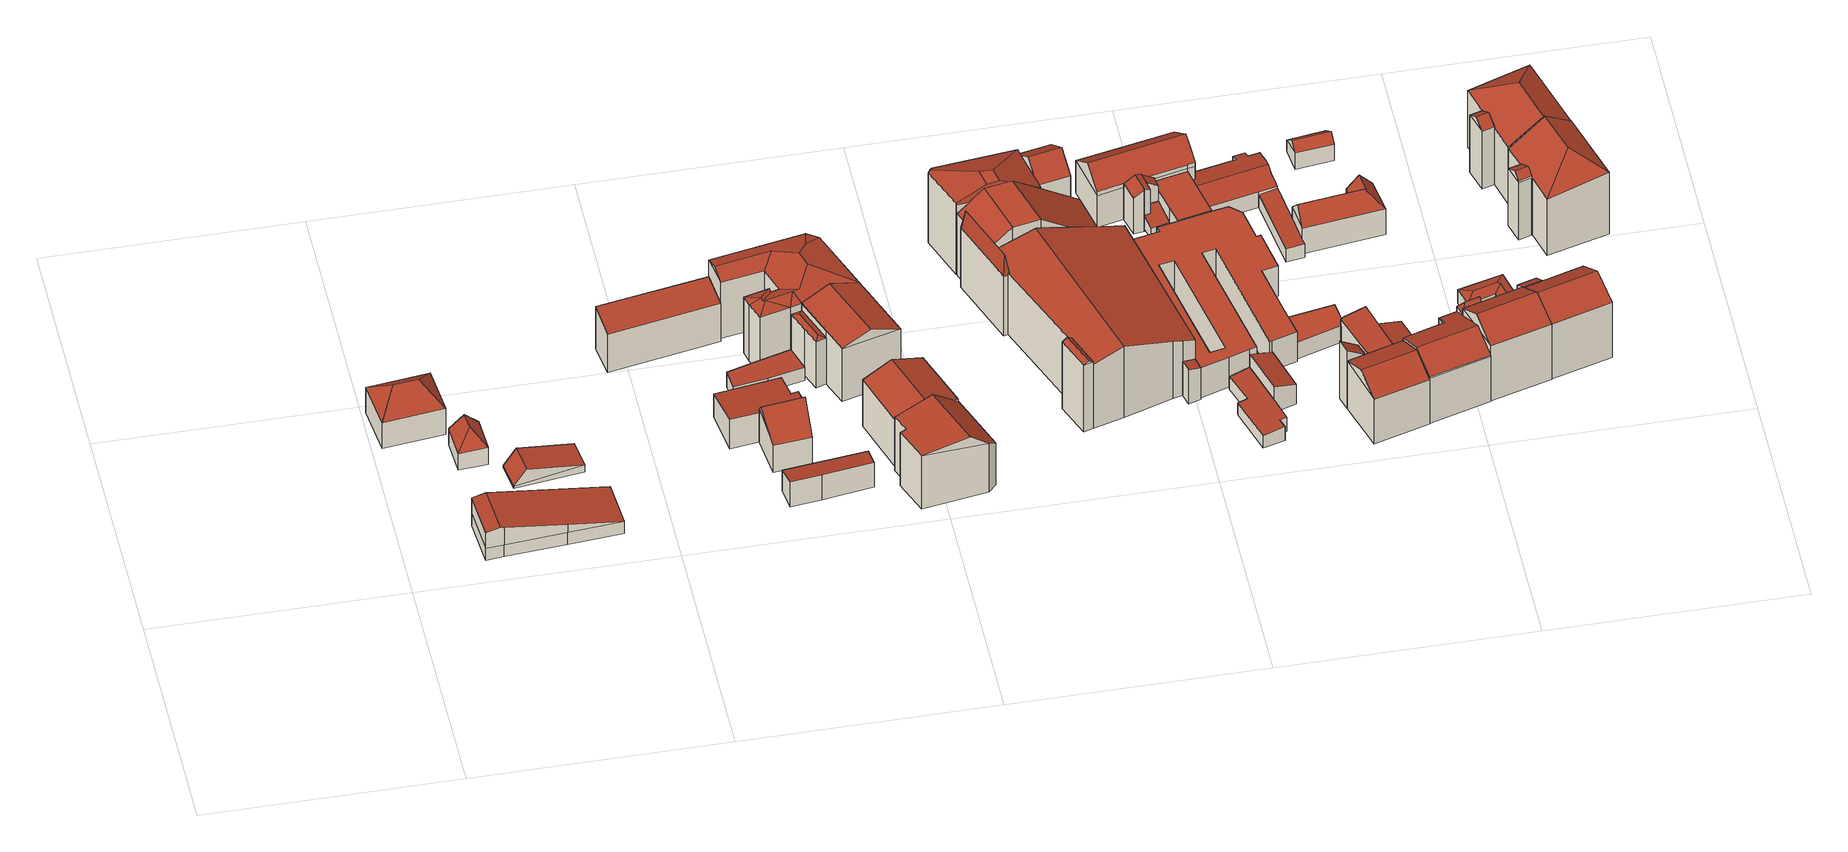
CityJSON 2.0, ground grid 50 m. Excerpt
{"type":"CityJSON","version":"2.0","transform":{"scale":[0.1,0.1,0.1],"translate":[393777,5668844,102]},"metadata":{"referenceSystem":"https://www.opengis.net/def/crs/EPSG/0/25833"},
"CityObjects":{
"building1":{"type":"Building","attributes":{"Dachtyp_tdc":"tdcHipRoof","Gemeindeschluessel":14627140,"Dachneigung":38.62,"QualitaetDacherkennung":86,"Geometrietyp2DReferenz":"3000","function":"31001_9998","roofType":"3200","measuredHeight":10.5},"geometry":[{"type":"MultiSurface","lod":"2","boundaries":[[[0,1,2,3]],[[1,4,5,2]],[[4,6,7,5]],[[6,0,3,7]],[[4,1,8]],[[0,6,9]],[[1,0,9,8]],[[6,4,8,9]],[[3,2,5,7]]],"semantics":{"surfaces":[{"type":"WallSurface"},{"type":"RoofSurface"},{"type":"GroundSurface"}],"values":[0,0,0,0,1,1,1,1,2]}}]},
"building2":{"type":"Building","attributes":{"Dachtyp_tdc":"tdcHipAndGableRoof","Gemeindeschluessel":14627140,"Dachneigung":43.41,"QualitaetDacherkennung":80,"Geometrietyp2DReferenz":"3000","function":"31001_9998","roofType":"5000","measuredHeight":6.83},"geometry":[{"type":"MultiSurface","lod":"2","boundaries":[[[10,11,12,13]],[[11,14,15,12]],[[14,16,17,15]],[[16,10,13,17]],[[14,11,18]],[[10,16,19]],[[11,10,19,18]],[[16,14,18,19]],[[13,12,15,17]]],"semantics":{"surfaces":[{"type":"WallSurface"},{"type":"RoofSurface"},{"type":"GroundSurface"}],"values":[0,0,0,0,1,0,1,1,2]}}]},
"building3":{"type":"Building","attributes":{"Dachtyp_tdc":"tdcGableRoof","Gemeindeschluessel":14627140,"Dachneigung":10.83,"QualitaetDacherkennung":12,"Geometrietyp2DReferenz":"3000","function":"31001_9998","roofType":"3100","measuredHeight":7.54},"geometry":[{"type":"MultiSurface","lod":"2","boundaries":[[[20,21,22,23]],[[21,24,25,22]],[[24,26,27,25]],[[26,28,29,27]],[[28,30,31,29]],[[30,20,23,31]],[[30,32,33,34,35,20]],[[36,33,32,37]],[[26,36,37,28]],[[28,37,32,30]],[[24,34,33,36,26]],[[21,35,34,24]],[[20,35,21]],[[23,22,25,27,29,31]]],"semantics":{"surfaces":[{"type":"WallSurface"},{"type":"RoofSurface"},{"type":"GroundSurface"}],"values":[0,0,0,0,0,0,1,1,0,0,0,0,0,2]}}]},
"building4":{"type":"Building","attributes":{"Dachtyp_tdc":"tdcGableRoof","Gemeindeschluessel":14627140,"Dachneigung":11.28,"QualitaetDacherkennung":20,"Geometrietyp2DReferenz":"3000","function":"31001_9998","roofType":"3100","measuredHeight":3.96},"geometry":[{"type":"MultiSurface","lod":"2","boundaries":[[[38,39,40,41]],[[39,42,43,40]],[[42,44,45,43]],[[44,38,41,45]],[[42,39,46]],[[38,44,47]],[[39,38,47,46]],[[44,42,46,47]],[[41,40,43,45]]],"semantics":{"surfaces":[{"type":"WallSurface"},{"type":"RoofSurface"},{"type":"GroundSurface"}],"values":[0,0,0,0,0,0,1,1,2]}}]},
"building5":{"type":"Building","attributes":{"Dachtyp_tdc":"tdcPolyFlatRoof","Gemeindeschluessel":14627140,"Dachneigung":9.44,"QualitaetDacherkennung":43,"Geometrietyp2DReferenz":"3000","function":"31001_9998","roofType":"2100","measuredHeight":10.69},"geometry":[{"type":"MultiSurface","lod":"2","boundaries":[[[48,49,50,51]],[[49,52,53,50]],[[52,54,55,53]],[[54,48,51,55]],[[54,52,49,48]],[[51,50,53,55]]],"semantics":{"surfaces":[{"type":"WallSurface"},{"type":"RoofSurface"},{"type":"GroundSurface"}],"values":[0,0,0,0,1,2]}}]},
"building6":{"type":"Building","attributes":{"Dachtyp_tdc":"tdcPolyFlatRoof","Gemeindeschluessel":14627140,"Dachneigung":9.48,"QualitaetDacherkennung":33,"Geometrietyp2DReferenz":"3000","function":"31001_9998","roofType":"2100","measuredHeight":7.4},"geometry":[{"type":"MultiSurface","lod":"2","boundaries":[[[56,57,58,59]],[[57,60,61,58]],[[60,62,63,61]],[[62,64,65,63]],[[64,66,67,65]],[[66,68,69,67]],[[68,56,59,69]],[[68,66,64,62,60,57,56]],[[59,58,61,63,65,67,69]]],"semantics":{"surfaces":[{"type":"WallSurface"},{"type":"RoofSurface"},{"type":"GroundSurface"}],"values":[0,0,0,0,0,0,0,1,2]}}]},
"building7":{"type":"Building","attributes":{"Dachtyp_tdc":"tdcGableRoof","Gemeindeschluessel":14627140,"Dachneigung":21.59,"QualitaetDacherkennung":12,"Geometrietyp2DReferenz":"3000","function":"31001_9998","roofType":"3100","measuredHeight":9.65},"geometry":[{"type":"MultiSurface","lod":"2","boundaries":[[[70,71,72,73]],[[71,74,75,72]],[[74,76,77,75]],[[76,70,73,77]],[[74,71,78]],[[70,76,79]],[[71,70,79,78]],[[76,74,78,79]],[[73,72,75,77]]],"semantics":{"surfaces":[{"type":"WallSurface"},{"type":"RoofSurface"},{"type":"GroundSurface"}],"values":[0,0,0,0,0,0,1,1,2]}}]},
"building8":{"type":"Building","attributes":{"Gemeindeschluessel":14627140,"Dachtyp_tdc":"tdcPolyFlatRoof","Dachneigung":13.25,"QualitaetDacherkennung":48,"Geometrietyp2DReferenz":"3000","function":"31001_9998","roofType":"2100","measuredHeight":6.26},"geometry":[{"type":"MultiSurface","lod":"2","boundaries":[[[80,81,82,83]],[[81,84,85,82]],[[84,86,87,85]],[[86,88,89,87]],[[88,80,83,89]],[[88,86,84,81,80]],[[83,82,85,87,89]]],"semantics":{"surfaces":[{"type":"WallSurface"},{"type":"RoofSurface"},{"type":"GroundSurface"}],"values":[0,0,0,0,0,1,2]}}]},
"building9":{"type":"Building","attributes":{"Dachtyp_tdc":"tdcPolyFlatRoof","Gemeindeschluessel":14627140,"Dachneigung":8.03,"QualitaetDacherkennung":72,"Geometrietyp2DReferenz":"3000","function":"31001_9998","roofType":"2100","measuredHeight":4},"geometry":[{"type":"MultiSurface","lod":"2","boundaries":[[[90,91,92,93]],[[91,94,95,92]],[[94,96,97,95]],[[96,98,99,97]],[[98,100,101,99]],[[100,90,93,101]],[[100,98,96,94,91,90]],[[93,92,95,97,99,101]]],"semantics":{"surfaces":[{"type":"WallSurface"},{"type":"RoofSurface"},{"type":"GroundSurface"}],"values":[0,0,0,0,0,0,1,2]}}]},
"building10":{"type":"Building","attributes":{"Dachtyp_tdc":"tdcFreeFormRoof","Gemeindeschluessel":14627140,"Dachneigung":19.11,"QualitaetDacherkennung":48,"Geometrietyp2DReferenz":"3000","function":"31001_9998","roofType":"5000","measuredHeight":16.48},"geometry":[{"type":"MultiSurface","lod":"2","boundaries":[[[102,103,104,105]],[[103,106,107,104]],[[106,108,109,107]],[[108,110,111,109]],[[110,112,113,111]],[[112,114,115,113]],[[114,116,117,115]],[[116,118,119,117]],[[118,120,121,119]],[[120,122,123,121]],[[122,124,125,123]],[[124,126,127,125]],[[126,128,129,127]],[[128,102,105,129]],[[130,128,126]],[[131,128,130]],[[128,131,102]],[[132,133,130,126,124]],[[134,135,132,124,122]],[[134,122,120]],[[136,137,135,134,120,118]],[[136,118,116]],[[137,136,116,114]],[[133,132,135,137,114,112]],[[138,131,130,133,112,110]],[[139,138,110,108]],[[140,139,108,106]],[[140,106,103]],[[131,138,139,140,103,102]],[[105,104,107,109,111,113,115,117,119,121,123,125,127,129]]],"semantics":{"surfaces":[{"type":"WallSurface"},{"type":"RoofSurface"},{"type":"GroundSurface"}],"values":[0,0,0,0,0,0,0,0,0,0,0,0,0,0,1,1,1,1,1,1,1,0,1,1,1,1,1,1,1,2]}}]},
"building11":{"type":"Building","attributes":{"Gemeindeschluessel":14627140,"Geometrietyp2DReferenz":"3000","function":"31001_9998","roofType":"9999"},"children":["building11-1","building11-2"]},
"building11-1":{"type":"BuildingPart","attributes":{"Dachtyp_tdc":"tdcFreeFormRoof","Dachneigung":19.43,"QualitaetDacherkennung":32,"Geometrietyp2DReferenz":"3000","roofType":"5000","measuredHeight":12.05},"parents":["building11"],"geometry":[{"type":"MultiSurface","lod":"2","boundaries":[[[141,142,143,144]],[[142,145,146,143]],[[145,147,148,146]],[[147,149,150,148]],[[142,141,151]],[[141,149,152,151]],[[149,147,152]],[[147,145,142,151,152]],[[150,144,143,146,148]],[[144,150,149,141]]],"semantics":{"surfaces":[{"type":"WallSurface"},{"type":"RoofSurface"},{"type":"GroundSurface"},{"type":"ClosureSurface"}],"values":[0,0,0,0,1,1,1,1,2,3]}}]},
"building11-2":{"type":"BuildingPart","attributes":{"Dachtyp_tdc":"tdcGableRoof","Dachneigung":21.81,"QualitaetDacherkennung":85,"Geometrietyp2DReferenz":"3000","roofType":"3100","measuredHeight":15.74},"parents":["building11"],"geometry":[{"type":"MultiSurface","lod":"2","boundaries":[[[153,154,155,156]],[[154,157,144,155]],[[157,141,144]],[[126,124,158,150,149]],[[124,153,156,158]],[[124,159,160,153]],[[161,162,160,159,163]],[[157,161,163,126]],[[126,163,159,124]],[[154,162,161,157]],[[153,160,162,154]],[[156,155,144,150,158]],[[149,141,157,126]],[[149,150,144,141]]],"semantics":{"surfaces":[{"type":"WallSurface"},{"type":"RoofSurface"},{"type":"GroundSurface"},{"type":"ClosureSurface"}],"values":[0,0,0,0,0,1,1,0,0,0,0,2,0,3]}}]},
"building12":{"type":"Building","attributes":{"Dachtyp_tdc":"tdcGableRoof","Gemeindeschluessel":14627140,"Dachneigung":21.24,"QualitaetDacherkennung":25,"Geometrietyp2DReferenz":"3000","function":"31001_9998","roofType":"3100","measuredHeight":14},"geometry":[{"type":"MultiSurface","lod":"2","boundaries":[[[164,165,166,167]],[[165,168,169,166]],[[168,170,171,169]],[[170,164,167,171]],[[168,165,172]],[[164,170,173]],[[165,164,173,172]],[[170,168,172,173]],[[167,166,169,171]]],"semantics":{"surfaces":[{"type":"WallSurface"},{"type":"RoofSurface"},{"type":"GroundSurface"}],"values":[0,0,0,0,0,0,1,1,2]}}]},
"building13":{"type":"Building","attributes":{"Dachtyp_tdc":"tdcFreeFormRoof","Gemeindeschluessel":14627140,"Dachneigung":10.46,"QualitaetDacherkennung":28,"Geometrietyp2DReferenz":"3000","function":"31001_9998","roofType":"5000","measuredHeight":15.02},"geometry":[{"type":"MultiSurface","lod":"2","boundaries":[[[174,175,176,177]],[[175,178,179,176]],[[178,180,181,179]],[[180,182,183,181]],[[182,184,185,183]],[[184,186,187,185]],[[186,188,189,187]],[[188,174,177,189]],[[184,182,180,190,191]],[[174,188,186,191,190,178,175]],[[186,184,191]],[[180,178,190]],[[177,176,179,181,183,185,187,189]]],"semantics":{"surfaces":[{"type":"WallSurface"},{"type":"RoofSurface"},{"type":"GroundSurface"}],"values":[0,0,0,0,0,0,0,0,1,1,0,0,2]}}]},
"building14":{"type":"Building","attributes":{"Gemeindeschluessel":14627140,"Geometrietyp2DReferenz":"3000","function":"31001_9998","roofType":"9999"},"children":["building14-1","building14-2","building14-3","building14-4","building14-5","building14-6","building14-7"]},
"building14-1":{"type":"BuildingPart","attributes":{"Dachtyp_tdc":"tdcFreeFormRoof","Dachneigung":24.88,"QualitaetDacherkennung":22,"Geometrietyp2DReferenz":"3000","roofType":"5000","measuredHeight":19.75},"parents":["building14"],"geometry":[{"type":"MultiSurface","lod":"2","boundaries":[[[192,193,194,195]],[[193,196,197,198,194]],[[199,200,201,202,203,204]],[[205,206,207,208,209]],[[206,210,211,207]],[[210,192,195,211]],[[212,200,199,213,214,196,215]],[[206,205,216,217,218,219,200,212,220]],[[192,210,206,220,221]],[[193,192,221,215,196]],[[220,212,215,221]],[[195,194,198,203,202,222,223,208,207,211]],[[199,204,213]],[[214,197,196]],[[204,203,198,197]],[[204,197,214,213]],[[219,201,200]],[[209,216,205]],[[208,223,217,216,209]],[[223,222,218,217]],[[222,202,201,219,218]]],"semantics":{"surfaces":[{"type":"WallSurface"},{"type":"RoofSurface"},{"type":"GroundSurface"},{"type":"ClosureSurface"}],"values":[0,0,0,0,0,0,1,1,1,1,1,2,0,0,3,3,0,0,3,3,3]}}]},
"building14-2":{"type":"BuildingPart","attributes":{"Dachtyp_tdc":"tdcGableRoof","Dachneigung":30.22,"QualitaetDacherkennung":12,"Geometrietyp2DReferenz":"3000","roofType":"3100","measuredHeight":17.41},"parents":["building14"],"geometry":[{"type":"MultiSurface","lod":"2","boundaries":[[[224,225,226,227,228]],[[225,229,230,226]],[[229,231,232,233,230]],[[225,224,234]],[[231,229,235]],[[224,231,235,234]],[[229,225,234,235]],[[233,227,226,230]],[[228,232,231,224]],[[228,227,233,232]]],"semantics":{"surfaces":[{"type":"WallSurface"},{"type":"RoofSurface"},{"type":"GroundSurface"},{"type":"ClosureSurface"}],"values":[0,0,0,0,0,1,1,2,0,3]}}]},
"building14-3":{"type":"BuildingPart","attributes":{"Dachtyp_tdc":"tdcCutGableRoof","Dachneigung":35.91,"QualitaetDacherkennung":47,"Geometrietyp2DReferenz":"3000","roofType":"9999","measuredHeight":19.72},"parents":["building14"],"geometry":[{"type":"MultiSurface","lod":"2","boundaries":[[[201,236,237,202]],[[236,238,239,237]],[[240,209,208,241,242]],[[243,244,238,236,201,219,245]],[[246,216,209,240,247,248,249]],[[245,246,249,243]],[[202,237,239,250,251,252,253,254,241,208,223,222]],[[255,244,243]],[[250,239,238,244,255]],[[256,257,255,243,249]],[[252,251,257,256]],[[251,250,255,257]],[[248,258,256,249]],[[252,256,258,259,253]],[[247,260,259,258,248]],[[260,254,253,259]],[[240,242,260,247]],[[242,241,254,260]],[[217,216,246]],[[223,208,209,216,217]],[[245,218,217,246]],[[218,222,223,217]],[[219,218,245]],[[222,218,219,201,202]]],"semantics":{"surfaces":[{"type":"WallSurface"},{"type":"RoofSurface"},{"type":"GroundSurface"},{"type":"ClosureSurface"}],"values":[0,0,0,1,1,1,2,0,3,0,3,3,0,3,0,3,0,3,0,3,0,3,0,3]}}]},
"building14-4":{"type":"BuildingPart","attributes":{"Dachtyp_tdc":"tdcGableRoof","Dachneigung":35.51,"QualitaetDacherkennung":62,"Geometrietyp2DReferenz":"3000","roofType":"3100","measuredHeight":18.24},"parents":["building14"],"geometry":[{"type":"MultiSurface","lod":"2","boundaries":[[[197,261,262,198]],[[261,263,264,262]],[[263,204,203,264]],[[263,261,265]],[[261,197,214,266,265]],[[204,263,265,266,213]],[[198,262,264,203]],[[197,198,203,204]],[[213,266,214]],[[204,213,214,197]]],"semantics":{"surfaces":[{"type":"WallSurface"},{"type":"RoofSurface"},{"type":"GroundSurface"},{"type":"ClosureSurface"}],"values":[0,0,0,0,1,1,2,3,0,3]}}]},
"building14-5":{"type":"BuildingPart","attributes":{"Dachtyp_tdc":"tdcPolyFlatRoof","Dachneigung":14.09,"QualitaetDacherkennung":69,"Geometrietyp2DReferenz":"3000","roofType":"2100","measuredHeight":8.57},"parents":["building14"],"geometry":[{"type":"MultiSurface","lod":"2","boundaries":[[[267,268,269,270]],[[268,271,272,269]],[[271,273,274,272]],[[271,268,267,273]],[[274,270,269,272]],[[267,270,274,273]]],"semantics":{"surfaces":[{"type":"WallSurface"},{"type":"RoofSurface"},{"type":"GroundSurface"},{"type":"ClosureSurface"}],"values":[0,0,0,1,2,3]}}]},
"building14-6":{"type":"BuildingPart","attributes":{"Dachtyp_tdc":"tdcGableRoof","Dachneigung":18.91,"QualitaetDacherkennung":34,"Geometrietyp2DReferenz":"3000","roofType":"3100","measuredHeight":17.93},"parents":["building14"],"geometry":[{"type":"MultiSurface","lod":"2","boundaries":[[[275,276,277,239,238]],[[276,278,267,270,277]],[[279,280,281,274,273]],[[280,282,283,281]],[[282,228,227,283]],[[232,284,285,286,233]],[[282,280,279,278,276,275,244,255,257]],[[257,256,258,287,284,232,228,282]],[[286,288,253,252,251,250,239,277,270,274,281,283,227,233]],[[289,285,284,287]],[[288,286,285,289]],[[258,259,289,287]],[[288,289,259,253]],[[251,252,256,257]],[[252,253,259,258,256]],[[275,238,244]],[[238,239,250,255,244]],[[255,250,251,257]],[[273,267,278,279]],[[273,274,270,267]],[[232,233,227,228]]],"semantics":{"surfaces":[{"type":"WallSurface"},{"type":"RoofSurface"},{"type":"GroundSurface"},{"type":"ClosureSurface"}],"values":[0,0,0,0,0,0,1,1,2,0,3,0,3,3,3,0,3,3,0,3,3]}}]},
"building14-7":{"type":"BuildingPart","attributes":{"Dachtyp_tdc":"tdcFreeFormRoof","Dachneigung":83.25,"QualitaetDacherkennung":39,"Geometrietyp2DReferenz":"3000","roofType":"5000","measuredHeight":19.74},"parents":["building14"],"geometry":[{"type":"MultiSurface","lod":"2","boundaries":[[[290,291,292,293]],[[294,260,242,291]],[[295,294,291,290]],[[295,290,285,289]],[[294,295,289,259,260]],[[288,286,293,292,241,254,253]],[[293,286,285,290]],[[286,288,289,285]],[[241,292,291,242]],[[254,241,242,260]],[[253,254,260,259]],[[288,253,259,289]]],"semantics":{"surfaces":[{"type":"WallSurface"},{"type":"RoofSurface"},{"type":"GroundSurface"},{"type":"ClosureSurface"}],"values":[0,1,1,1,1,2,0,3,0,3,3,3]}}]},
"building15":{"type":"Building","attributes":{"Dachtyp_tdc":"tdcPolyFlatRoof","Gemeindeschluessel":14627140,"Dachneigung":6.47,"QualitaetDacherkennung":79,"Geometrietyp2DReferenz":"3000","function":"31001_9998","roofType":"2100","measuredHeight":3.59},"geometry":[{"type":"MultiSurface","lod":"2","boundaries":[[[296,297,298,299]],[[297,300,301,298]],[[300,302,303,301]],[[302,304,305,303]],[[304,306,307,305]],[[306,308,309,307]],[[308,310,311,309]],[[310,312,313,311]],[[312,296,299,313]],[[312,310,308,306,304,302,300,297,296]],[[299,298,301,303,305,307,309,311,313]]],"semantics":{"surfaces":[{"type":"WallSurface"},{"type":"RoofSurface"},{"type":"GroundSurface"}],"values":[0,0,0,0,0,0,0,0,0,1,2]}}]},
"building16":{"type":"Building","attributes":{"Dachtyp_tdc":"tdcPolyFlatRoof","Gemeindeschluessel":14627140,"Dachneigung":0,"QualitaetDacherkennung":58,"Geometrietyp2DReferenz":"3000","function":"31001_9998","roofType":"1000","measuredHeight":7.5},"geometry":[{"type":"MultiSurface","lod":"2","boundaries":[[[314,315,316,317]],[[315,318,319,316]],[[318,320,321,319]],[[320,322,323,321]],[[322,324,325,323]],[[324,326,327,325]],[[326,328,329,327]],[[330,331,332,333]],[[331,334,335,332]],[[334,336,337,335]],[[336,330,333,337]],[[328,268,338,329]],[[268,339,340,338]],[[339,341,342,340]],[[341,343,344,342]],[[343,345,346,344]],[[345,347,348,346]],[[347,349,350,348]],[[349,351,352,350]],[[351,353,354,352]],[[353,355,356,354]],[[355,357,358,356]],[[357,359,360,358]],[[359,361,362,360]],[[361,314,317,362]],[[361,359,357,355,353,351,349,347,345,343,341,339,268,328,326,324,322,320,318,315,314],[330,336,334,331]],[[317,316,319,321,323,325,327,329,338,340,342,344,346,348,350,352,354,356,358,360,362],[333,332,335,337]]],"semantics":{"surfaces":[{"type":"WallSurface"},{"type":"RoofSurface"},{"type":"GroundSurface"}],"values":[0,0,0,0,0,0,0,0,0,0,0,0,0,0,0,0,0,0,0,0,0,0,0,0,0,1,2]}}]},
"building17":{"type":"Building","attributes":{"Dachtyp_tdc":"tdcPolyFlatRoof","Gemeindeschluessel":14627140,"Dachneigung":19.55,"QualitaetDacherkennung":68,"Geometrietyp2DReferenz":"3000","function":"31001_9998","roofType":"2100","measuredHeight":6.57},"geometry":[{"type":"MultiSurface","lod":"2","boundaries":[[[363,364,365,366]],[[364,367,368,365]],[[367,369,370,368]],[[369,371,372,370]],[[371,373,374,372]],[[373,363,366,374]],[[373,371,369,367,364,363]],[[366,365,368,370,372,374]]],"semantics":{"surfaces":[{"type":"WallSurface"},{"type":"RoofSurface"},{"type":"GroundSurface"}],"values":[0,0,0,0,0,0,1,2]}}]},
"building18":{"type":"Building","attributes":{"Dachtyp_tdc":"tdcPolyFlatRoof","Gemeindeschluessel":14627140,"Dachneigung":9.8,"QualitaetDacherkennung":45,"Geometrietyp2DReferenz":"3000","function":"31001_9998","roofType":"2100","measuredHeight":3.73},"geometry":[{"type":"MultiSurface","lod":"2","boundaries":[[[375,376,377,378]],[[376,379,380,377]],[[379,381,382,380]],[[381,383,384,382]],[[383,385,386,384]],[[385,375,378,386]],[[385,383,381,379,376,375]],[[378,377,380,382,384,386]]],"semantics":{"surfaces":[{"type":"WallSurface"},{"type":"RoofSurface"},{"type":"GroundSurface"}],"values":[0,0,0,0,0,0,1,2]}}]},
"building19":{"type":"Building","attributes":{"Gemeindeschluessel":14627140,"Geometrietyp2DReferenz":"3000","function":"31001_9998","roofType":"9999"},"children":["building19-1","building19-2","building19-3","building19-4"]},
"building19-1":{"type":"BuildingPart","attributes":{"Dachtyp_tdc":"tdcPolyFlatRoof","Dachneigung":0,"QualitaetDacherkennung":59,"Geometrietyp2DReferenz":"3000","roofType":"1000","measuredHeight":7.28},"parents":["building19"],"geometry":[{"type":"MultiSurface","lod":"2","boundaries":[[[387,388,389,390]],[[388,391,392,389]],[[393,394,395,396]],[[394,397,398,395]],[[397,387,390,398]],[[397,394,393,399,391,388,387]],[[390,389,392,400,396,395,398]],[[400,392,391,399]],[[396,400,399,393]]],"semantics":{"surfaces":[{"type":"WallSurface"},{"type":"RoofSurface"},{"type":"GroundSurface"},{"type":"ClosureSurface"}],"values":[0,0,0,0,0,1,2,3,3]}}]},
"building19-2":{"type":"BuildingPart","attributes":{"Dachtyp_tdc":"tdcGableRoof","Dachneigung":32.89,"QualitaetDacherkennung":61,"Geometrietyp2DReferenz":"3000","roofType":"3100","measuredHeight":10.38},"parents":["building19"],"geometry":[{"type":"MultiSurface","lod":"2","boundaries":[[[401,402,403,404]],[[402,405,406,403]],[[405,407,408,406]],[[407,409,410,411,408]],[[412,401,404,413,414]],[[415,416,409,407,405,402]],[[402,401,412,417,415]],[[404,403,406,408,411,418,419,413]],[[420,416,415]],[[418,411,410,421]],[[421,410,409,416,420]],[[417,422,423,420,415]],[[424,419,418,421]],[[423,424,421,420]],[[414,422,417,412]],[[414,413,419,424,423,422]]],"semantics":{"surfaces":[{"type":"WallSurface"},{"type":"RoofSurface"},{"type":"GroundSurface"},{"type":"ClosureSurface"}],"values":[0,0,0,0,0,1,1,2,0,3,3,0,3,3,0,3]}}]},
"building19-3":{"type":"BuildingPart","attributes":{"Dachtyp_tdc":"tdcPolyFlatRoof","Dachneigung":33.15,"QualitaetDacherkennung":66,"Geometrietyp2DReferenz":"3000","roofType":"2100","measuredHeight":9.95},"parents":["building19"],"geometry":[{"type":"MultiSurface","lod":"2","boundaries":[[[425,414,413,392,391]],[[414,425,426,427,422]],[[419,400,392,413]],[[427,423,422]],[[419,424,428,399,400]],[[426,428,424,423,427]],[[391,399,428,426,425]],[[391,392,400,399]],[[419,413,414,422,423,424]]],"semantics":{"surfaces":[{"type":"WallSurface"},{"type":"RoofSurface"},{"type":"GroundSurface"},{"type":"ClosureSurface"}],"values":[0,1,2,0,3,3,0,3,3]}}]},
"building19-4":{"type":"BuildingPart","attributes":{"Dachtyp_tdc":"tdcGableRoof","Dachneigung":38.08,"QualitaetDacherkennung":72,"Geometrietyp2DReferenz":"3000","roofType":"3100","measuredHeight":12.41},"parents":["building19"],"geometry":[{"type":"MultiSurface","lod":"2","boundaries":[[[429,430,431,432]],[[430,433,434,431]],[[433,435,396,434]],[[435,393,396]],[[410,436,437,411]],[[436,438,439,437]],[[438,429,432,439]],[[438,440,441,442]],[[443,444,445,446,441,440,447,409,416,420,423,427]],[[410,409,447,436]],[[436,447,440,438]],[[430,446,445,433]],[[429,442,441,446,430]],[[433,445,444,435]],[[444,443,435]],[[438,442,429]],[[432,431,434,396,400,419,418,411,437,439]],[[399,393,435,428]],[[400,396,393,399]],[[411,418,421,410]],[[418,419,424,421]],[[419,400,399,428,424]],[[427,426,428,435,443]],[[416,409,410,421,420]],[[420,421,424,423]],[[423,424,428,426,427]]],"semantics":{"surfaces":[{"type":"WallSurface"},{"type":"RoofSurface"},{"type":"GroundSurface"},{"type":"ClosureSurface"}],"values":[0,0,0,0,0,0,0,1,1,0,0,0,0,0,0,0,2,0,3,3,3,3,0,3,3,3]}}]},
"building20":{"type":"Building","attributes":{"Dachtyp_tdc":"tdcPolyFlatRoof","Gemeindeschluessel":14627140,"Dachneigung":0,"QualitaetDacherkennung":66,"Geometrietyp2DReferenz":"3000","function":"31001_9998","roofType":"1000","measuredHeight":4.11},"geometry":[{"type":"MultiSurface","lod":"2","boundaries":[[[448,449,450,451]],[[449,452,453,450]],[[452,454,455,453]],[[454,456,457,455]],[[456,448,451,457]],[[456,454,452,449,448]],[[451,450,453,455,457]]],"semantics":{"surfaces":[{"type":"WallSurface"},{"type":"RoofSurface"},{"type":"GroundSurface"}],"values":[0,0,0,0,0,1,2]}}]},
"building21":{"type":"Building","attributes":{"Gemeindeschluessel":14627140,"Geometrietyp2DReferenz":"3000","function":"31001_9998","roofType":"9999"},"children":["building21-1","building21-2"]},
"building21-1":{"type":"BuildingPart","attributes":{"Dachtyp_tdc":"tdcGableRoof","Dachneigung":31.51,"QualitaetDacherkennung":51,"Geometrietyp2DReferenz":"3000","roofType":"3100","measuredHeight":14.31},"parents":["building21"],"geometry":[{"type":"MultiSurface","lod":"2","boundaries":[[[458,459,460,461]],[[459,462,463,460]],[[464,458,461,465]],[[462,459,466]],[[458,464,467]],[[459,458,467,466]],[[464,468,462,466,467]],[[461,460,463,469,465]],[[464,465,469,470,468]],[[470,469,463,462,468]]],"semantics":{"surfaces":[{"type":"WallSurface"},{"type":"RoofSurface"},{"type":"GroundSurface"},{"type":"ClosureSurface"}],"values":[0,0,0,0,0,1,1,2,0,3]}}]},
"building21-2":{"type":"BuildingPart","attributes":{"Dachtyp_tdc":"tdcPolyFlatRoof","Dachneigung":34.38,"QualitaetDacherkennung":41,"Geometrietyp2DReferenz":"3000","roofType":"2100","measuredHeight":14.46},"parents":["building21"],"geometry":[{"type":"MultiSurface","lod":"2","boundaries":[[[471,472,473,463,462]],[[472,474,475,473]],[[474,470,469,475]],[[474,472,471,468,470]],[[469,463,473,475]],[[462,468,471]],[[463,469,470,468,462]]],"semantics":{"surfaces":[{"type":"WallSurface"},{"type":"RoofSurface"},{"type":"GroundSurface"},{"type":"ClosureSurface"}],"values":[0,0,0,1,2,0,3]}}]},
"building22":{"type":"Building","attributes":{"Dachtyp_tdc":"tdcFreeFormRoof","Gemeindeschluessel":14627140,"Dachneigung":17.72,"QualitaetDacherkennung":85,"Geometrietyp2DReferenz":"3000","function":"31001_9998","roofType":"5000","measuredHeight":4.93},"geometry":[{"type":"MultiSurface","lod":"2","boundaries":[[[476,477,478,479]],[[477,480,481,478]],[[480,482,483,481]],[[482,484,485,483]],[[484,486,487,485]],[[486,488,489,487]],[[488,490,491,489]],[[490,492,493,491]],[[492,494,495,493]],[[494,496,497,495]],[[496,498,499,497]],[[498,500,501,499]],[[500,502,503,501]],[[502,476,479,503]],[[484,482,480,504,505,488,486]],[[500,498,496,494,492,490,505,504,477,476,502]],[[480,477,504]],[[490,488,505]],[[479,478,481,483,485,487,489,491,493,495,497,499,501,503]]],"semantics":{"surfaces":[{"type":"WallSurface"},{"type":"RoofSurface"},{"type":"GroundSurface"}],"values":[0,0,0,0,0,0,0,0,0,0,0,0,0,0,1,1,0,0,2]}}]},
"building23":{"type":"Building","attributes":{"Dachtyp_tdc":"tdcPolyFlatRoof","Gemeindeschluessel":14627140,"Dachneigung":9.43,"QualitaetDacherkennung":74,"Geometrietyp2DReferenz":"3000","function":"31001_9998","roofType":"2100","measuredHeight":7.21},"geometry":[{"type":"MultiSurface","lod":"2","boundaries":[[[506,507,508,509]],[[507,510,511,508]],[[510,512,513,511]],[[512,514,515,513]],[[514,516,517,515]],[[516,518,519,517]],[[518,520,521,519]],[[520,522,523,521]],[[522,524,525,523]],[[524,506,509,525]],[[524,522,520,518,516,514,512,510,507,506]],[[509,508,511,513,515,517,519,521,523,525]]],"semantics":{"surfaces":[{"type":"WallSurface"},{"type":"RoofSurface"},{"type":"GroundSurface"}],"values":[0,0,0,0,0,0,0,0,0,0,1,2]}}]},
"building24":{"type":"Building","attributes":{"Dachtyp_tdc":"tdcPolyFlatRoof","Gemeindeschluessel":14627140,"Dachneigung":4.85,"QualitaetDacherkennung":77,"Geometrietyp2DReferenz":"3000","function":"31001_9998","roofType":"2100","measuredHeight":3.5},"geometry":[{"type":"MultiSurface","lod":"2","boundaries":[[[526,527,487,528]],[[527,529,485,487]],[[529,530,531,485]],[[530,532,533,531]],[[532,534,535,533]],[[534,526,528,535]],[[534,532,530,529,527,526]],[[528,487,485,531,533,535]]],"semantics":{"surfaces":[{"type":"WallSurface"},{"type":"RoofSurface"},{"type":"GroundSurface"}],"values":[0,0,0,0,0,0,1,2]}}]},
"building25":{"type":"Building","attributes":{"Gemeindeschluessel":14627140,"Geometrietyp2DReferenz":"3000","function":"31001_9998","roofType":"9999"},"children":["building25-1","building25-2"]},
"building25-1":{"type":"BuildingPart","attributes":{"Dachtyp_tdc":"tdcPolyFlatRoof","Dachneigung":4.47,"QualitaetDacherkennung":54,"Geometrietyp2DReferenz":"3000","roofType":"2100","measuredHeight":3.18},"parents":["building25"],"geometry":[{"type":"MultiSurface","lod":"2","boundaries":[[[536,537,538,539]],[[537,540,541,538]],[[542,536,539,543]],[[542,540,537,536]],[[539,538,541,543]],[[543,541,540,542]]],"semantics":{"surfaces":[{"type":"WallSurface"},{"type":"RoofSurface"},{"type":"GroundSurface"},{"type":"ClosureSurface"}],"values":[0,0,0,1,2,3]}}]},
"building25-2":{"type":"BuildingPart","attributes":{"Dachtyp_tdc":"tdcPolyFlatRoof","Dachneigung":17.14,"QualitaetDacherkennung":58,"Geometrietyp2DReferenz":"3000","roofType":"2100","measuredHeight":6.34},"parents":["building25"],"geometry":[{"type":"MultiSurface","lod":"2","boundaries":[[[544,545,546,547]],[[545,548,542,543,546]],[[549,550,551,541,540]],[[550,544,547,551]],[[550,549,548,545,544]],[[547,546,543,541,551]],[[549,540,542,548]],[[540,541,543,542]]],"semantics":{"surfaces":[{"type":"WallSurface"},{"type":"RoofSurface"},{"type":"GroundSurface"},{"type":"ClosureSurface"}],"values":[0,0,0,0,1,2,0,3]}}]},
"building26":{"type":"Building","attributes":{"Dachtyp_tdc":"tdcFreeFormRoof","Gemeindeschluessel":14627140,"Dachneigung":22.97,"QualitaetDacherkennung":60,"Geometrietyp2DReferenz":"3000","function":"31001_9998","roofType":"5000","measuredHeight":14.82},"geometry":[{"type":"MultiSurface","lod":"2","boundaries":[[[552,553,554,555]],[[553,556,557,554]],[[556,558,559,557]],[[558,560,561,559]],[[560,562,563,561]],[[562,564,565,563]],[[564,552,555,565]],[[566,567,568,569]],[[552,570,571,572,568,567,553]],[[560,572,571,562]],[[558,569,568,572,560]],[[562,571,570,564]],[[564,570,552]],[[556,566,569,558]],[[553,567,566,556]],[[555,554,557,559,561,563,565]]],"semantics":{"surfaces":[{"type":"WallSurface"},{"type":"RoofSurface"},{"type":"GroundSurface"}],"values":[0,0,0,0,0,0,0,1,1,0,0,0,0,0,0,2]}}]},
"building27":{"type":"Building","attributes":{"Dachtyp_tdc":"tdcFreeFormRoof","Gemeindeschluessel":14627140,"Dachneigung":48.35,"QualitaetDacherkennung":9,"Geometrietyp2DReferenz":"3000","function":"31001_9998","roofType":"5000","measuredHeight":9.84},"geometry":[{"type":"MultiSurface","lod":"2","boundaries":[[[573,574,575,576]],[[574,577,578,575]],[[577,579,580,578]],[[579,581,582,580]],[[581,583,584,582]],[[583,573,576,584]],[[585,583,581]],[[586,585,581,579]],[[587,588,586,579,577]],[[587,577,574]],[[588,587,574,573]],[[585,586,588,573,583]],[[576,575,578,580,582,584]]],"semantics":{"surfaces":[{"type":"WallSurface"},{"type":"RoofSurface"},{"type":"GroundSurface"}],"values":[0,0,0,0,0,0,0,1,1,0,1,1,2]}}]},
"building28":{"type":"Building","attributes":{"Dachtyp_tdc":"tdcGableRoof","Gemeindeschluessel":14627140,"Dachneigung":40.95,"QualitaetDacherkennung":59,"Geometrietyp2DReferenz":"3000","function":"31001_9998","roofType":"3100","measuredHeight":5.74},"geometry":[{"type":"MultiSurface","lod":"2","boundaries":[[[589,590,591,592]],[[590,593,594,591]],[[593,595,596,594]],[[595,589,592,596]],[[593,590,597]],[[589,595,598]],[[590,589,598,597]],[[595,593,597,598]],[[592,591,594,596]]],"semantics":{"surfaces":[{"type":"WallSurface"},{"type":"RoofSurface"},{"type":"GroundSurface"}],"values":[0,0,0,0,0,0,1,1,2]}}]},
"building29":{"type":"Building","attributes":{"Gemeindeschluessel":14627140,"Geometrietyp2DReferenz":"3000","function":"31001_9998","roofType":"9999"},"children":["building29-1","building29-2"]},
"building29-1":{"type":"BuildingPart","attributes":{"Dachtyp_tdc":"tdcFreeFormRoof","Dachneigung":56.02,"QualitaetDacherkennung":17,"Geometrietyp2DReferenz":"3000","roofType":"5000","measuredHeight":14.07},"parents":["building29"],"geometry":[{"type":"MultiSurface","lod":"2","boundaries":[[[599,600,601,602]],[[600,603,604,601]],[[605,599,602,606]],[[607,608,605,603]],[[607,603,600]],[[608,607,600,599]],[[608,599,605]],[[602,601,604,606]],[[606,604,603,605]]],"semantics":{"surfaces":[{"type":"WallSurface"},{"type":"RoofSurface"},{"type":"GroundSurface"},{"type":"ClosureSurface"}],"values":[0,0,0,1,0,1,1,2,3]}}]},
"building29-2":{"type":"BuildingPart","attributes":{"Dachtyp_tdc":"tdcGableRoof","Dachneigung":31.18,"QualitaetDacherkennung":83,"Geometrietyp2DReferenz":"3000","roofType":"3100","measuredHeight":17.3},"parents":["building29"],"geometry":[{"type":"MultiSurface","lod":"2","boundaries":[[[609,610,611,612]],[[610,613,605,606,611]],[[614,609,612,615]],[[613,610,616]],[[609,614,617]],[[610,609,617,616]],[[614,613,616,617]],[[612,611,606,604,615]],[[614,615,604,603,605,613]],[[603,604,606,605]]],"semantics":{"surfaces":[{"type":"WallSurface"},{"type":"RoofSurface"},{"type":"GroundSurface"},{"type":"ClosureSurface"}],"values":[0,0,0,0,0,1,1,2,0,3]}}]},
"building30":{"type":"Building","attributes":{"Dachtyp_tdc":"tdcFreeFormRoof","Gemeindeschluessel":14627140,"Dachneigung":16.05,"QualitaetDacherkennung":25,"Geometrietyp2DReferenz":"3000","function":"31001_9998","roofType":"5000","measuredHeight":3.92},"geometry":[{"type":"MultiSurface","lod":"2","boundaries":[[[618,619,620,621]],[[619,622,623,620]],[[622,624,625,623]],[[624,626,627,625]],[[626,628,629,627]],[[628,618,621,629]],[[630,631,632,628,626]],[[633,630,626,624]],[[633,624,622]],[[631,630,633,622,619]],[[632,631,619,618]],[[632,618,628]],[[621,620,623,625,627,629]]],"semantics":{"surfaces":[{"type":"WallSurface"},{"type":"RoofSurface"},{"type":"GroundSurface"}],"values":[0,0,0,0,0,0,1,1,1,1,1,1,2]}}]},
"building31":{"type":"Building","attributes":{"Gemeindeschluessel":14627140,"Geometrietyp2DReferenz":"3000","function":"31001_9998","roofType":"9999"},"children":["building31-1","building31-2"]},
"building31-1":{"type":"BuildingPart","attributes":{"Dachtyp_tdc":"tdcPolyFlatRoof","Dachneigung":30.61,"QualitaetDacherkennung":46,"Geometrietyp2DReferenz":"3000","roofType":"2100","measuredHeight":14.14},"parents":["building31"],"geometry":[{"type":"MultiSurface","lod":"2","boundaries":[[[634,614,635,636,637,638]],[[614,639,640,635]],[[639,641,642,640]],[[641,643,644,645,646,642]],[[641,639,614,634,643]],[[646,636,635,640,642]],[[634,638,644,643]],[[637,636,646,645]],[[637,645,644,638]]],"semantics":{"surfaces":[{"type":"WallSurface"},{"type":"RoofSurface"},{"type":"GroundSurface"},{"type":"ClosureSurface"}],"values":[0,0,0,0,1,2,0,3,3]}}]},
"building31-2":{"type":"BuildingPart","attributes":{"Dachtyp_tdc":"tdcGableRoof","Dachneigung":31.64,"QualitaetDacherkennung":84,"Geometrietyp2DReferenz":"3000","roofType":"3100","measuredHeight":17.25},"parents":["building31"],"geometry":[{"type":"MultiSurface","lod":"2","boundaries":[[[645,647,648,646]],[[647,649,650,648]],[[649,651,652,650]],[[651,609,653,652]],[[609,637,636,653]],[[644,638,654,655,656,657]],[[651,655,654,609]],[[609,654,638,637]],[[647,657,656,649]],[[645,644,657,647]],[[649,656,655,651]],[[646,648,650,652,653,636]],[[646,636,637,645]],[[637,638,644,645]]],"semantics":{"surfaces":[{"type":"WallSurface"},{"type":"RoofSurface"},{"type":"GroundSurface"},{"type":"ClosureSurface"}],"values":[0,0,0,0,0,1,1,0,0,0,0,2,3,3]}}]},
"building32":{"type":"Building","attributes":{"Gemeindeschluessel":14627140,"Geometrietyp2DReferenz":"3000","function":"31001_9998","roofType":"9999"},"children":["building32-1","building32-2"]},
"building32-1":{"type":"BuildingPart","attributes":{"Dachtyp_tdc":"tdcHipAndGableRoof","Dachneigung":33.27,"QualitaetDacherkennung":78,"Geometrietyp2DReferenz":"3000","roofType":"5000","measuredHeight":18.88},"parents":["building32"],"geometry":[{"type":"MultiSurface","lod":"2","boundaries":[[[658,659,660,661]],[[659,662,663,660]],[[662,664,665,663]],[[664,666,667,665]],[[666,668,669,667]],[[668,670,671,669]],[[670,672,673,671]],[[668,666,674]],[[666,664,662,674]],[[662,659,658,675,672,670,668,674]],[[676,661,660,663,665,667,669,671,673]],[[658,661,676,675]],[[675,676,673,672]]],"semantics":{"surfaces":[{"type":"WallSurface"},{"type":"RoofSurface"},{"type":"GroundSurface"},{"type":"ClosureSurface"}],"values":[0,0,0,0,0,0,0,1,1,1,2,3,3]}}]},
"building32-2":{"type":"BuildingPart","attributes":{"Dachtyp_tdc":"tdcGableRoof","Dachneigung":31.87,"QualitaetDacherkennung":59,"Geometrietyp2DReferenz":"3000","roofType":"3100","measuredHeight":16},"parents":["building32"],"geometry":[{"type":"MultiSurface","lod":"2","boundaries":[[[677,678,679,680]],[[678,681,658,661,679]],[[682,677,680,673,672]],[[683,684,685,686]],[[681,678,685,684,687]],[[687,684,683,682]],[[677,686,685,678]],[[682,683,686,677]],[[680,679,661,676,673]],[[675,658,681,687]],[[675,676,661,658]],[[672,675,687,682]],[[672,673,676,675]]],"semantics":{"surfaces":[{"type":"WallSurface"},{"type":"RoofSurface"},{"type":"GroundSurface"},{"type":"ClosureSurface"}],"values":[0,0,0,1,1,0,0,0,2,0,3,0,3]}}]},
"building33":{"type":"Building","attributes":{"Gemeindeschluessel":14627140,"Geometrietyp2DReferenz":"3000","function":"31001_9998","roofType":"9999"},"children":["building33-1","building33-2"]},
"building33-1":{"type":"BuildingPart","attributes":{"Dachtyp_tdc":"tdcHipAndGableRoof","Dachneigung":33.03,"QualitaetDacherkennung":76,"Geometrietyp2DReferenz":"3000","roofType":"5000","measuredHeight":18.86},"parents":["building33"],"geometry":[{"type":"MultiSurface","lod":"2","boundaries":[[[688,689,690,691]],[[689,692,693,690]],[[692,694,665,693]],[[694,695,660,665]],[[695,696,697,660]],[[698,689,699]],[[696,695,700,699,689,688]],[[698,699,700,701]],[[692,698,701,694]],[[694,701,700,695]],[[689,698,692]],[[697,691,690,693,665,660]],[[691,697,696,688]]],"semantics":{"surfaces":[{"type":"WallSurface"},{"type":"RoofSurface"},{"type":"GroundSurface"},{"type":"ClosureSurface"}],"values":[0,0,0,0,0,1,1,1,0,0,0,2,3]}}]},
"building33-2":{"type":"BuildingPart","attributes":{"Dachtyp_tdc":"tdcGableRoof","Dachneigung":34.28,"QualitaetDacherkennung":71,"Geometrietyp2DReferenz":"3000","roofType":"3100","measuredHeight":16.04},"parents":["building33"],"geometry":[{"type":"MultiSurface","lod":"2","boundaries":[[[702,703,688,691,704]],[[705,706,707,697,696]],[[706,702,704,707]],[[705,703,708]],[[702,706,709]],[[703,702,709,708]],[[706,705,708,709]],[[704,691,697,707]],[[696,688,703,705]],[[696,697,691,688]]],"semantics":{"surfaces":[{"type":"WallSurface"},{"type":"RoofSurface"},{"type":"GroundSurface"},{"type":"ClosureSurface"}],"values":[0,0,0,0,0,1,1,2,0,3]}}]}
},
"vertices":[
[6,469,85],[128,483,85],[128,483,21],[6,469,21],[138,384,86],[138,384,21],[17,370,86],[17,370,21],[96,428,126],[48,423,126],
[197,376,50],[201,306,50],[201,306,7],[197,376,7],[145,302,47],[145,302,7],[141,372,47],[141,372,7],[173,339,75],[170,374,75],
[409,79,37],[302,70,37],[302,70,7],[409,79,7],[182,61,37],[182,61,7],[147,58,37],[147,58,7],[140,154,37],[140,154,7],[402,174,37],[402,174,7],[168,156,82],[176,61,82],[182,61,81],[302,70,58],[147,58,76],[140,154,76],
[234,235,11],[227,294,11],[227,294,7],[234,235,7],[362,311,25],[362,311,7],[370,252,25],[370,252,7],[251,297,47],[259,238,47],
[668,595,123],[678,532,112],[678,532,16],[668,595,16],[460,492,112],[460,492,16],[451,558,123],[451,558,16],
[628,344,70],[757,362,70],[757,362,11],[628,344,11],[764,307,80],[764,307,11],[778,309,80],[778,309,11],[783,275,85],[783,275,11],[696,263,85],[696,263,11],[640,256,85],[640,256,11],
[696,263,95],[783,275,94],[783,275,12],[696,263,12],[780,187,79],[780,187,12],[706,179,79],[706,179,12],[782,263,109],[697,253,109],
[779,92,73],[719,85,73],[719,85,10],[779,92,10],[713,130,62],[713,130,10],[876,149,62],[876,149,10],[879,107,72],[879,107,10],
[736,383,52],[670,373,52],[670,373,19],[736,383,19],[665,409,57],[665,409,19],[731,427,58],[731,427,19],[791,443,59],[791,443,19],[808,398,52],[808,398,19],
[731,427,165],[718,464,165],[718,464,24],[731,427,24],[712,487,165],[712,487,24],[762,499,165],[762,499,24],[763,490,165],[763,490,24],[780,495,165],[780,495,24],[762,547,165],[762,547,24],[678,532,165],[678,532,24],[668,595,165],[668,595,24],[855,629,165],[855,629,24],[878,614,165],[878,614,24],[926,483,165],[926,483,24],[812,449,165],[812,449,24],[791,443,165],[791,443,24],[800,473,175],[747,459,175],[839,526,188],[814,477,175],[847,588,179],[829,557,188],[673,564,177],[782,584,176],[743,461,173],[741,469,174],[740,470,173],
[842,369,148],[822,361,148],[822,361,32],[842,369,32],[808,398,148],[808,398,32],[791,443,148],[791,443,32],[812,449,148],[812,449,32],[828,375,152],[806,436,152],
[976,348,165],[861,317,165],[861,317,32],[976,348,32],[842,369,165],[926,483,32],[868,466,189],[918,332,189],[842,369,166],[861,317,166],[812,449,166],
[925,116,153],[885,242,154],[885,242,36],[925,116,36],[1004,281,150],[1004,281,36],[1046,162,149],[1046,162,36],[942,261,176],[983,138,176],
[933,78,173],[919,114,173],[919,114,38],[933,78,38],[925,116,174],[925,116,38],[1046,162,144],[1046,162,38],[1092,40,144],[1092,40,38],[1077,25,160],[1077,25,38],[947,5,171],[947,5,38],[921,73,171],[921,73,38],[995,143,188],[1041,19,188],
[1099,693,220],[1104,699,218],[1104,699,44],[1099,693,44],[1270,733,202],[1270,733,191],[1270,733,44],[1289,643,202],[1292,627,202],[1292,627,199],[1292,627,44],[1289,643,44],[1289,643,192],[1129,593,220],[1128,594,223],[1128,594,44],[1129,593,44],[1129,593,198],[1095,687,219],[1095,687,44],[1214,619,241],[1286,655,202],[1273,717,202],[1208,649,241],[1153,598,217],[1182,604,214],[1237,615,208],[1287,626,203],[1189,613,241],[1181,650,241],[1237,615,44],[1182,604,44],
[1294,146,211],[1275,140,212],[1275,140,44],[1294,146,44],[1294,146,204],[1249,209,211],[1249,209,44],[1268,217,211],[1268,217,202],[1268,217,44],[1286,143,218],[1259,213,218],
[1367,642,144],[1367,642,44],[1389,529,151],[1389,529,44],[1140,561,200],[1140,561,44],[1140,561,193],[1268,504,240],[1321,515,201],[1237,615,240],[1182,604,241],[1141,561,200],[1170,484,205],[1213,493,241],[1268,504,44],[1258,502,44],[1213,493,44],[1170,484,44],[1141,561,44],[1268,504,220],[1213,493,209],[1258,502,223],[1170,484,196],[1170,484,193],[1141,561,193],
[1335,747,190],[1335,747,44],[1353,656,192],[1353,656,44],[1345,698,226],[1280,685,226],
[1496,208,123],[1501,183,123],[1501,183,44],[1496,208,44],[1477,176,129],[1477,176,44],[1471,200,129],[1471,200,44],
[1389,529,177],[1430,538,163],[1430,538,44],[1496,208,172],[1471,200,181],[1452,195,188],[1452,195,44],[1355,164,223],[1355,164,44],[1190,420,197],[1190,420,193],[1190,420,44],[1193,421,198],[1193,421,44],[1193,421,193],
[1182,418,193],[1130,559,193],[1130,559,44],[1182,418,44],[1138,555,239],[1185,425,241],
[1560,132,72],[1578,137,75],[1578,137,43],[1560,132,43],[1558,201,74],[1558,201,43],[1598,214,79],[1598,214,43],[1625,120,79],[1625,120,43],[1639,70,79],[1639,70,43],[1625,67,78],[1625,67,43],[1631,48,78],[1631,48,43],[1588,36,73],[1588,36,43],
[1692,243,123],[1643,228,123],[1643,228,48],[1692,243,48],[1638,226,123],[1638,226,48],[1589,486,123],[1589,486,48],[1562,481,123],[1562,481,48],[1612,218,123],[1612,218,48],[1598,214,123],[1598,214,48],[1558,201,123],[1558,201,48],[1555,227,123],[1509,470,123],[1509,470,48],[1555,227,48],[1479,465,123],[1479,465,48],[1525,221,123],[1525,221,48],[1501,183,48],[1430,538,123],[1430,538,48],[1498,552,123],[1498,552,48],[1495,564,123],[1495,564,48],[1536,572,123],[1536,572,48],[1602,586,123],[1602,586,48],[1634,592,123],[1634,592,48],[1656,572,123],[1656,572,48],[1668,505,123],[1668,505,48],[1677,507,123],[1677,507,48],[1692,420,123],[1692,420,48],[1660,413,123],[1660,413,48],[1679,310,123],[1679,310,48],
[1625,120,112],[1598,214,112],[1598,214,47],[1625,120,47],[1612,218,107],[1612,218,47],[1638,226,97],[1638,226,47],[1643,228,96],[1643,228,47],[1669,135,96],[1669,135,47],
[1528,608,87],[1492,600,87],[1492,600,59],[1528,608,59],[1485,631,92],[1485,631,59],[1497,634,92],[1497,634,59],[1493,654,96],[1493,654,59],[1517,659,96],[1517,659,59],
[1536,572,124],[1528,608,124],[1528,608,51],[1536,572,51],[1517,659,124],[1517,659,51],[1579,696,124],[1594,622,124],[1594,622,51],[1579,696,51],[1602,586,124],[1602,586,51],[1513,682,124],[1513,682,51],
[1497,634,152],[1486,631,155],[1486,631,51],[1497,634,51],[1485,631,154],[1485,631,51],[1465,628,141],[1465,628,51],[1455,670,141],[1455,670,131],[1455,670,51],[1493,654,152],[1493,654,51],[1493,654,151],[1477,674,155],[1456,670,141],[1488,677,152],[1477,674,51],[1488,677,51],[1477,674,141],[1477,674,131],[1488,677,151],[1488,677,141],[1488,677,131],
[1517,659,134],[1513,682,134],[1503,680,141],[1513,682,131],
[1573,795,131],[1588,724,131],[1588,724,51],[1573,795,51],[1593,699,131],[1593,699,51],[1579,696,131],[1403,658,131],[1403,658,51],[1383,757,131],[1383,757,51],[1394,701,175],[1584,741,175],[1573,795,132],[1579,696,141],[1579,696,142],[1593,699,141],[1588,724,162],[1403,658,141],
[1679,310,96],[1779,328,96],[1779,328,55],[1679,310,55],[1786,273,96],[1786,273,55],[1779,270,96],[1779,270,55],[1692,243,96],[1692,243,55],
[1897,34,159],[1788,2,160],[1788,2,48],[1897,34,48],[1758,103,168],[1758,103,48],[1868,137,167],[1868,137,48],[1773,51,191],[1883,84,191],[1792,114,168],[1794,114,48],[1794,114,167],
[1758,103,193],[1749,132,193],[1749,132,48],[1785,142,167],[1785,142,48],
[1724,753,92],[1728,724,101],[1728,724,59],[1724,753,59],[1731,682,104],[1731,682,59],[1735,666,100],[1735,666,59],[1737,653,97],[1737,653,59],[1701,645,97],[1701,645,59],[1594,622,97],[1594,622,59],[1579,696,100],[1579,696,59],[1593,699,100],[1593,699,59],[1588,724,92],[1588,724,59],[1678,743,92],[1678,743,59],[1675,757,87],[1675,757,59],[1698,762,87],[1698,762,59],[1701,748,92],[1701,748,59],[1730,702,108],[1584,670,108],
[1853,132,119],[1847,153,119],[1847,153,51],[1853,132,51],[1837,150,118],[1837,150,51],[1832,162,118],[1832,162,51],[1814,157,114],[1814,157,51],[1779,270,114],[1779,270,51],[1786,273,116],[1786,273,51],[1828,284,123],[1828,284,51],[1834,262,123],[1834,262,51],[1868,137,122],[1868,137,51],
[1722,494,91],[1701,645,91],[1722,494,59],[1737,653,94],[1748,568,94],[1748,568,59],[1755,509,94],[1755,509,59],[1757,498,94],[1757,498,59],
[1834,262,84],[1878,274,80],[1878,274,52],[1834,262,52],[1883,257,80],[1883,257,52],[1839,244,84],[1839,244,52],
[1921,153,98],[1868,137,115],[1868,137,52],[1921,153,52],[1839,244,114],[1883,257,100],[1889,259,98],[1889,259,52],
[1944,187,163],[1980,198,163],[1980,198,50],[1944,187,50],[2018,69,163],[2018,69,50],[1897,34,163],[1897,34,50],[1868,137,163],[1868,137,50],[1921,153,163],[1921,153,50],[1951,162,163],[1951,162,50],[2018,69,166],[2003,118,198],[1883,83,198],[1897,34,166],[1951,162,174],[1921,153,174],[1868,137,174],
[1914,530,123],[1755,509,123],[1755,509,58],[1914,530,58],[1748,568,123],[1748,568,58],[1855,582,123],[1855,582,58],[1853,595,123],[1853,595,58],[1903,602,123],[1903,602,58],[1878,599,151],[1884,560,151],[1752,539,156],[1880,555,156],
[1780,782,86],[1854,792,86],[1854,792,58],[1780,782,58],[1860,740,99],[1860,740,58],[1786,731,99],[1786,731,58],[1858,758,115],[1784,749,115],
[1980,198,175],[2020,209,175],[2020,209,51],[1980,198,51],[2026,187,175],[2026,187,51],[1987,176,175],[1987,176,51],[2023,198,192],[1994,190,192],
[2138,103,190],[2018,69,190],[2018,69,51],[2138,103,51],[1987,176,190],[2105,210,190],[2105,210,51],[2002,122,224],[2121,157,224],
[2009,334,85],[2097,358,85],[2097,358,52],[2009,334,52],[2118,271,85],[2118,271,52],[2084,260,85],[2084,260,52],[2074,309,85],[2074,309,52],[2020,292,85],[2020,292,52],[2087,330,90],[2082,333,91],[2035,319,91],[2098,282,90],
[2106,206,193],[2105,210,52],[2106,206,52],[2106,206,190],[2106,206,192],[2099,229,179],[2099,229,52],[2136,240,179],[2136,240,52],[2143,217,193],[2143,217,192],[2143,217,190],[2143,217,52],
[2224,241,190],[2224,241,52],[2238,196,190],[2238,196,52],[2257,138,190],[2257,138,52],[2138,103,52],[2122,156,224],[2240,190,224],[2238,196,220],[2224,241,192],
[2164,521,194],[2150,570,194],[2150,570,54],[2164,521,54],[2222,591,243],[2222,591,54],[2274,606,207],[2274,606,54],[2315,457,208],[2315,457,54],[2193,423,195],[2193,423,54],[2177,481,195],[2177,481,54],[2176,481,194],[2176,481,54],[2247,501,243],[2165,521,194],[2165,521,54],
[2150,473,198],[2138,514,198],[2138,514,54],[2150,473,54],[2164,521,198],[2176,481,198],[2176,481,203],[2172,495,214],[2146,488,214],[2150,473,203],[2165,521,198],
[2122,674,196],[2106,732,196],[2106,732,54],[2122,674,54],[2229,767,196],[2229,767,54],[2274,606,196],[2150,570,196],[2135,625,196],[2135,625,54],[2229,767,205],[2193,687,243],[2220,590,243],[2274,606,205],
[2097,667,197],[2122,674,197],[2097,667,54],[2135,625,199],[2111,618,199],[2111,618,54],[2129,649,215],[2104,641,215]
]}
